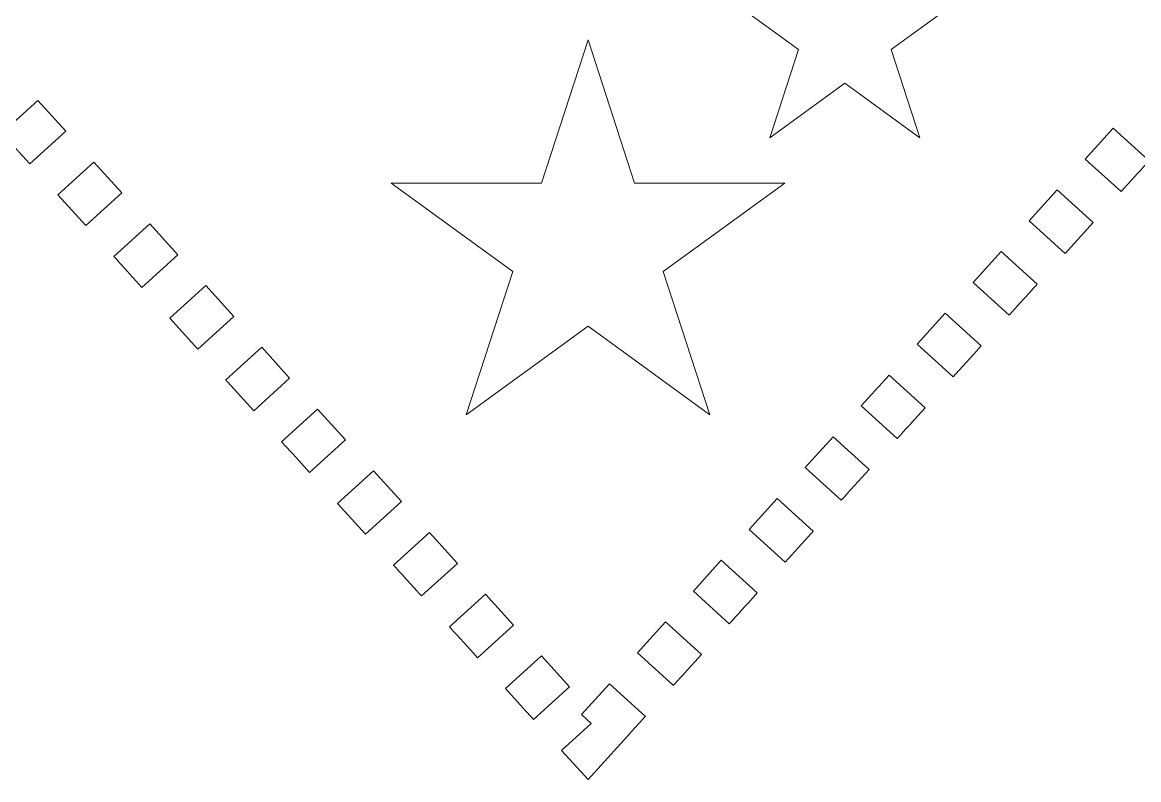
# Model space of a CAD drawing. Header units: inches. Extents: x 0.6 to 14.4, y -15.6 to -2.4.
# Drawn here: x 5.236 to 9.704, y -15.646 to -12.617 of the extents above; entities that cross this region are included whole.
import ezdxf

# ---------------------------------------------------------------- set-up
doc = ezdxf.new("R2010")
doc.units = ezdxf.units.IN
doc.header["$MEASUREMENT"] = 0
doc.layers.add('Layer 1', color=7, linetype='Continuous')

msp = doc.modelspace()

# ---------------------------------------------------------------- linework, layer by layer
at = {"layer": 'Layer 1', "lineweight": 0}
for points in [[(8.6429, -12.5069), (8.5282, -12.1538), (8.4134, -12.5069), (8.0421, -12.5069), (8.3425, -12.7252), (8.2277, -13.0784), (8.5282, -12.8601), (8.8286, -13.0784), (8.7138, -12.7252), (9.0143, -12.5069), (8.6429, -12.5069)], [(7.6864, -13.2601), (7.5004, -12.6875), (7.3143, -13.2601), (6.7123, -13.2601), (7.1994, -13.614), (7.0133, -14.1865), (7.5004, -13.8327), (7.9875, -14.1865), (7.8014, -13.614), (8.2885, -13.2601), (7.6864, -13.2601)], [(5.5224, -13.1759), (5.3784, -13.3066), (5.4904, -13.43), (5.6344, -13.2994), (5.5224, -13.1759)], [(9.2656, -13.4104), (9.4096, -13.5411), (9.5216, -13.4176), (9.3776, -13.287), (9.2656, -13.4104)], [(5.9703, -13.6697), (5.8263, -13.8003), (5.9383, -13.9238), (6.0823, -13.7931), (5.9703, -13.6697)], [(6.6422, -14.4104), (6.4982, -14.541), (6.6102, -14.6645), (6.7542, -14.5338), (6.6422, -14.4104)]]:
    msp.add_lwpolyline(points, dxfattribs=at)
for points, knots in [([(5.2985, -12.929), (5.2985, -12.929), (5.1545, -13.0597), (5.1545, -13.0597), (5.1545, -13.0597), (5.1815, -13.0895), (5.2091, -13.1199), (5.2091, -13.1199), (5.2092, -13.12), (5.2092, -13.12), (5.2094, -13.1202), (5.2096, -13.1204), (5.2098, -13.1206), (5.2098, -13.1206), (5.2098, -13.1207), (5.2098, -13.1207), (5.21, -13.1209), (5.2102, -13.1211), (5.2103, -13.1213), (5.2103, -13.1213), (5.2108, -13.1218), (5.2108, -13.1218), (5.2109, -13.1219), (5.211, -13.1219), (5.211, -13.122), (5.211, -13.122), (5.2112, -13.1222), (5.2112, -13.1222), (5.2114, -13.1224), (5.2115, -13.1226), (5.2117, -13.1228), (5.2117, -13.1228), (5.2118, -13.1229), (5.2118, -13.1229), (5.2122, -13.1233), (5.2126, -13.1238), (5.213, -13.1242), (5.213, -13.1242), (5.2132, -13.1244), (5.2132, -13.1244), (5.214, -13.1253), (5.2147, -13.1261), (5.2155, -13.127), (5.2155, -13.127), (5.2158, -13.1273), (5.2158, -13.1273), (5.2162, -13.1277), (5.2166, -13.1282), (5.217, -13.1286), (5.217, -13.1286), (5.217, -13.1287), (5.217, -13.1287), (5.2173, -13.129), (5.2176, -13.1293), (5.2179, -13.1296), (5.2179, -13.1296), (5.2185, -13.1303), (5.2185, -13.1303), (5.2186, -13.1304), (5.2187, -13.1305), (5.2188, -13.1306), (5.2188, -13.1306), (5.219, -13.1309), (5.219, -13.1309), (5.2191, -13.1309), (5.2191, -13.131), (5.2192, -13.131), (5.2192, -13.131), (5.22, -13.1319), (5.22, -13.1319), (5.2201, -13.132), (5.2201, -13.132), (5.2201, -13.132), (5.2201, -13.132), (5.2219, -13.134), (5.2219, -13.134), (5.2219, -13.1341), (5.222, -13.1341), (5.222, -13.1342), (5.222, -13.1342), (5.2223, -13.1345), (5.2223, -13.1345), (5.2224, -13.1345), (5.2224, -13.1345), (5.2224, -13.1346), (5.2224, -13.1346), (5.2664, -13.1831), (5.2664, -13.1831), (5.2664, -13.1831), (5.4105, -13.0525), (5.4105, -13.0525), (5.4105, -13.0525), (5.2985, -12.929), (5.2985, -12.929)], [0, 0, 0, 0, 1, 1, 1, 2, 2, 2, 3, 3, 3, 4, 4, 4, 5, 5, 5, 6, 6, 6, 7, 7, 7, 8, 8, 8, 9, 9, 9, 10, 10, 10, 11, 11, 11, 12, 12, 12, 13, 13, 13, 14, 14, 14, 15, 15, 15, 16, 16, 16, 17, 17, 17, 18, 18, 18, 19, 19, 19, 20, 20, 20, 21, 21, 21, 22, 22, 22, 23, 23, 23, 24, 24, 24, 25, 25, 25, 26, 26, 26, 27, 27, 27, 28, 28, 28, 29, 29, 29, 30, 30, 30, 31, 31, 31, 31]), ([(9.4896, -13.1636), (9.4896, -13.1636), (9.6336, -13.2942), (9.6336, -13.2942), (9.6336, -13.2942), (9.6732, -13.2505), (9.6732, -13.2505), (9.6732, -13.2505), (9.6732, -13.2505), (9.6732, -13.2505), (9.6732, -13.2505), (9.6742, -13.2494), (9.6742, -13.2494), (9.7063, -13.2141), (9.7456, -13.1707), (9.7456, -13.1707), (9.7456, -13.1707), (9.6015, -13.0401), (9.6015, -13.0401), (9.6015, -13.0401), (9.4896, -13.1636), (9.4896, -13.1636)], [0, 0, 0, 0, 1, 1, 1, 2, 2, 2, 3, 3, 3, 4, 4, 4, 5, 5, 5, 6, 6, 6, 7, 7, 7, 7]), ([(5.7464, -13.4228), (5.7464, -13.4228), (5.6024, -13.5534), (5.6024, -13.5534), (5.6024, -13.5534), (5.627, -13.5805), (5.6531, -13.6094), (5.6531, -13.6094), (5.6532, -13.6094), (5.6532, -13.6094), (5.6535, -13.6098), (5.6539, -13.6102), (5.6542, -13.6106), (5.6542, -13.6106), (5.7143, -13.6769), (5.7143, -13.6769), (5.7143, -13.6769), (5.8584, -13.5463), (5.8584, -13.5463), (5.8584, -13.5463), (5.7464, -13.4228), (5.7464, -13.4228)], [0, 0, 0, 0, 1, 1, 1, 2, 2, 2, 3, 3, 3, 4, 4, 4, 5, 5, 5, 6, 6, 6, 7, 7, 7, 7]), ([(9.0416, -13.6573), (9.0416, -13.6573), (9.1857, -13.788), (9.1857, -13.788), (9.1857, -13.788), (9.1857, -13.788), (9.1857, -13.788), (9.1857, -13.788), (9.1857, -13.7879), (9.1857, -13.7879), (9.1857, -13.7879), (9.1857, -13.7879), (9.1857, -13.7879), (9.1859, -13.7877), (9.1863, -13.7873), (9.1869, -13.7866), (9.1869, -13.7866), (9.1869, -13.7866), (9.1869, -13.7866), (9.1992, -13.773), (9.2976, -13.6645), (9.2976, -13.6645), (9.2976, -13.6645), (9.1536, -13.5339), (9.1536, -13.5339), (9.1536, -13.5339), (9.0416, -13.6573), (9.0416, -13.6573)], [0, 0, 0, 0, 1, 1, 1, 2, 2, 2, 3, 3, 3, 4, 4, 4, 5, 5, 5, 6, 6, 6, 7, 7, 7, 8, 8, 8, 9, 9, 9, 9]), ([(8.8177, -13.9042), (8.8177, -13.9042), (8.9617, -14.0349), (8.9617, -14.0349), (8.9617, -14.0349), (8.985, -14.0091), (8.985, -14.0091), (8.985, -14.0091), (8.9851, -14.0091), (8.9851, -14.0091), (8.9851, -14.0091), (8.9858, -14.0083), (8.9858, -14.0083), (8.9858, -14.0083), (8.9859, -14.0082), (8.986, -14.0081), (8.986, -14.0081), (8.986, -14.008), (8.986, -14.008), (8.9862, -14.0079), (8.9864, -14.0077), (8.9865, -14.0075), (8.9865, -14.0075), (8.9866, -14.0074), (8.9866, -14.0074), (8.9869, -14.007), (8.9873, -14.0066), (8.9877, -14.0063), (8.9877, -14.0063), (8.9877, -14.0062), (8.9877, -14.0062), (9.0208, -13.9697), (9.0737, -13.9114), (9.0737, -13.9114), (9.0737, -13.9114), (8.9297, -13.7808), (8.9297, -13.7808), (8.9297, -13.7808), (8.8177, -13.9042), (8.8177, -13.9042)], [0, 0, 0, 0, 1, 1, 1, 2, 2, 2, 3, 3, 3, 4, 4, 4, 5, 5, 5, 6, 6, 6, 7, 7, 7, 8, 8, 8, 9, 9, 9, 10, 10, 10, 11, 11, 11, 12, 12, 12, 13, 13, 13, 13]), ([(6.1943, -13.9166), (6.1943, -13.9166), (6.0503, -14.0472), (6.0503, -14.0472), (6.0503, -14.0472), (6.0503, -14.0472), (6.0503, -14.0472), (6.0503, -14.0472), (6.0503, -14.0472), (6.0503, -14.0472), (6.0503, -14.0472), (6.0503, -14.0473), (6.0503, -14.0473), (6.0503, -14.0473), (6.0503, -14.0473), (6.0503, -14.0473), (6.0503, -14.0473), (6.0503, -14.0473), (6.0503, -14.0473), (6.0503, -14.0473), (6.0503, -14.0473), (6.0503, -14.0473), (6.0503, -14.0473), (6.0504, -14.0473), (6.0504, -14.0473), (6.0504, -14.0474), (6.0504, -14.0474), (6.0504, -14.0474), (6.0504, -14.0474), (6.0504, -14.0474), (6.0504, -14.0474), (6.0504, -14.0474), (6.0504, -14.0474), (6.0505, -14.0474), (6.0505, -14.0474), (6.0505, -14.0474), (6.0505, -14.0474), (6.0505, -14.0475), (6.0505, -14.0475), (6.0505, -14.0475), (6.0505, -14.0475), (6.0505, -14.0475), (6.0505, -14.0475), (6.0505, -14.0475), (6.0506, -14.0475), (6.0506, -14.0475), (6.0506, -14.0475), (6.0507, -14.0476), (6.0507, -14.0476), (6.0507, -14.0476), (6.0507, -14.0477), (6.0507, -14.0477), (6.0507, -14.0477), (6.0507, -14.0477), (6.0507, -14.0477), (6.0507, -14.0477), (6.0507, -14.0477), (6.0507, -14.0477), (6.0507, -14.0477), (6.0508, -14.0478), (6.0508, -14.0478), (6.0508, -14.0478), (6.0508, -14.0479), (6.0509, -14.0479), (6.0509, -14.0479), (6.0509, -14.0479), (6.0509, -14.0479), (6.0509, -14.0479), (6.0509, -14.0479), (6.0509, -14.048), (6.0509, -14.048), (6.0511, -14.0481), (6.0511, -14.0481), (6.0511, -14.0481), (6.0511, -14.0481), (6.0511, -14.0481), (6.0511, -14.0481), (6.0511, -14.0482), (6.0511, -14.0482), (6.0512, -14.0482), (6.0512, -14.0482), (6.0512, -14.0483), (6.0512, -14.0483), (6.0513, -14.0483), (6.0513, -14.0483), (6.0513, -14.0483), (6.0513, -14.0483), (6.0513, -14.0483), (6.0513, -14.0483), (6.0513, -14.0484), (6.0513, -14.0484), (6.0513, -14.0484), (6.0514, -14.0484), (6.0514, -14.0484), (6.0514, -14.0484), (6.0514, -14.0485), (6.0514, -14.0485), (6.0514, -14.0485), (6.0514, -14.0485), (6.0514, -14.0485), (6.0514, -14.0485), (6.0516, -14.0487), (6.0516, -14.0487), (6.0517, -14.0487), (6.0517, -14.0487), (6.0517, -14.0488), (6.0517, -14.0488), (6.0517, -14.0488), (6.0517, -14.0488), (6.0517, -14.0488), (6.0518, -14.0489), (6.0518, -14.0489), (6.0518, -14.0489), (6.0518, -14.0489), (6.0518, -14.0489), (6.0518, -14.0489), (6.0518, -14.0489), (6.0518, -14.0489), (6.0518, -14.0489), (6.052, -14.0491), (6.052, -14.0491), (6.052, -14.0491), (6.052, -14.0491), (6.052, -14.0491), (6.052, -14.0491), (6.0523, -14.0495), (6.0523, -14.0495), (6.0524, -14.0495), (6.0524, -14.0495), (6.0524, -14.0496), (6.0524, -14.0496), (6.0524, -14.0496), (6.0524, -14.0496), (6.0525, -14.0496), (6.0525, -14.0497), (6.0525, -14.0497), (6.0525, -14.0497), (6.0527, -14.0499), (6.0527, -14.0499), (6.0528, -14.05), (6.0528, -14.05), (6.0528, -14.05), (6.0528, -14.05), (6.0529, -14.0501), (6.0529, -14.0501), (6.0529, -14.0501), (6.0529, -14.0501), (6.0529, -14.0501), (6.0529, -14.0501), (6.0533, -14.0506), (6.0533, -14.0506), (6.0533, -14.0506), (6.0533, -14.0506), (6.0534, -14.0506), (6.0534, -14.0506), (6.0538, -14.0511), (6.0538, -14.0511), (6.0538, -14.0511), (6.0538, -14.0511), (6.0538, -14.0511), (6.0538, -14.0511), (6.0541, -14.0514), (6.0541, -14.0514), (6.0541, -14.0514), (6.0541, -14.0514), (6.0541, -14.0514), (6.0541, -14.0514), (6.0543, -14.0517), (6.0543, -14.0517), (6.0543, -14.0517), (6.0543, -14.0517), (6.0544, -14.0517), (6.0544, -14.0517), (6.0546, -14.052), (6.0546, -14.052), (6.0546, -14.052), (6.0546, -14.052), (6.0546, -14.052), (6.0546, -14.052), (6.0568, -14.0545), (6.0568, -14.0545), (6.0569, -14.0545), (6.0569, -14.0545), (6.0569, -14.0545), (6.0569, -14.0545), (6.1623, -14.1707), (6.1623, -14.1707), (6.1623, -14.1707), (6.3063, -14.04), (6.3063, -14.04), (6.3063, -14.04), (6.1943, -13.9166), (6.1943, -13.9166)], [0, 0, 0, 0, 1, 1, 1, 2, 2, 2, 3, 3, 3, 4, 4, 4, 5, 5, 5, 6, 6, 6, 7, 7, 7, 8, 8, 8, 9, 9, 9, 10, 10, 10, 11, 11, 11, 12, 12, 12, 13, 13, 13, 14, 14, 14, 15, 15, 15, 16, 16, 16, 17, 17, 17, 18, 18, 18, 19, 19, 19, 20, 20, 20, 21, 21, 21, 22, 22, 22, 23, 23, 23, 24, 24, 24, 25, 25, 25, 26, 26, 26, 27, 27, 27, 28, 28, 28, 29, 29, 29, 30, 30, 30, 31, 31, 31, 32, 32, 32, 33, 33, 33, 34, 34, 34, 35, 35, 35, 36, 36, 36, 37, 37, 37, 38, 38, 38, 39, 39, 39, 40, 40, 40, 41, 41, 41, 42, 42, 42, 43, 43, 43, 44, 44, 44, 45, 45, 45, 46, 46, 46, 47, 47, 47, 48, 48, 48, 49, 49, 49, 50, 50, 50, 51, 51, 51, 52, 52, 52, 53, 53, 53, 54, 54, 54, 55, 55, 55, 56, 56, 56, 57, 57, 57, 58, 58, 58, 59, 59, 59, 60, 60, 60, 61, 61, 61, 62, 62, 62, 63, 63, 63, 64, 64, 64, 64]), ([(8.5937, -14.1511), (8.5937, -14.1511), (8.7378, -14.2818), (8.7378, -14.2818), (8.7378, -14.2818), (8.7653, -14.2514), (8.793, -14.2208), (8.793, -14.2208), (8.7932, -14.2207), (8.7932, -14.2207), (8.7932, -14.2206), (8.7933, -14.2206), (8.7933, -14.2205), (8.7933, -14.2205), (8.8497, -14.1583), (8.8497, -14.1583), (8.8497, -14.1583), (8.7057, -14.0277), (8.7057, -14.0277), (8.7057, -14.0277), (8.5937, -14.1511), (8.5937, -14.1511)], [0, 0, 0, 0, 1, 1, 1, 2, 2, 2, 3, 3, 3, 4, 4, 4, 5, 5, 5, 6, 6, 6, 7, 7, 7, 7]), ([(6.4183, -14.1635), (6.4183, -14.1635), (6.2742, -14.2941), (6.2742, -14.2941), (6.2742, -14.2941), (6.3112, -14.3348), (6.3426, -14.3695), (6.3426, -14.3695), (6.3426, -14.3695), (6.3426, -14.3695), (6.3427, -14.3696), (6.3428, -14.3697), (6.3428, -14.3697), (6.3428, -14.3697), (6.3431, -14.37), (6.3431, -14.37), (6.3431, -14.37), (6.3431, -14.37), (6.3431, -14.37), (6.3431, -14.37), (6.3862, -14.4176), (6.3862, -14.4176), (6.3862, -14.4176), (6.5302, -14.2869), (6.5302, -14.2869), (6.5302, -14.2869), (6.4183, -14.1635), (6.4183, -14.1635)], [0, 0, 0, 0, 1, 1, 1, 2, 2, 2, 3, 3, 3, 4, 4, 4, 5, 5, 5, 6, 6, 6, 7, 7, 7, 8, 8, 8, 9, 9, 9, 9]), ([(8.3698, -14.398), (8.3698, -14.398), (8.5138, -14.5286), (8.5138, -14.5286), (8.5138, -14.5286), (8.5226, -14.5189), (8.5353, -14.5049), (8.5353, -14.5049), (8.5354, -14.5048), (8.5354, -14.5048), (8.5358, -14.5044), (8.5361, -14.5041), (8.5364, -14.5037), (8.5364, -14.5037), (8.5365, -14.5036), (8.5365, -14.5036), (8.5366, -14.5035), (8.5366, -14.5035), (8.5367, -14.5034), (8.5367, -14.5034), (8.5367, -14.5034), (8.5367, -14.5034), (8.5368, -14.5033), (8.5369, -14.5032), (8.537, -14.5031), (8.537, -14.5031), (8.537, -14.503), (8.537, -14.503), (8.5372, -14.5029), (8.5373, -14.5027), (8.5374, -14.5026), (8.5374, -14.5026), (8.5377, -14.5023), (8.5377, -14.5023), (8.5377, -14.5023), (8.5377, -14.5023), (8.5377, -14.5023), (8.5377, -14.5023), (8.5379, -14.502), (8.5379, -14.502), (8.5379, -14.502), (8.538, -14.502), (8.538, -14.502), (8.538, -14.502), (8.6258, -14.4052), (8.6258, -14.4052), (8.6258, -14.4052), (8.4818, -14.2746), (8.4818, -14.2746), (8.4818, -14.2746), (8.3698, -14.398), (8.3698, -14.398)], [0, 0, 0, 0, 1, 1, 1, 2, 2, 2, 3, 3, 3, 4, 4, 4, 5, 5, 5, 6, 6, 6, 7, 7, 7, 8, 8, 8, 9, 9, 9, 10, 10, 10, 11, 11, 11, 12, 12, 12, 13, 13, 13, 14, 14, 14, 15, 15, 15, 16, 16, 16, 17, 17, 17, 17]), ([(8.1458, -14.6449), (8.1458, -14.6449), (8.2898, -14.7755), (8.2898, -14.7755), (8.2898, -14.7755), (8.3933, -14.6615), (8.3933, -14.6615), (8.3933, -14.6615), (8.3933, -14.6615), (8.3933, -14.6614), (8.3933, -14.6614), (8.3935, -14.6613), (8.3935, -14.6613), (8.3935, -14.6613), (8.3935, -14.6613), (8.3935, -14.6612), (8.3935, -14.6612), (8.3938, -14.6609), (8.3938, -14.6609), (8.3939, -14.6609), (8.3939, -14.6608), (8.3939, -14.6608), (8.3939, -14.6608), (8.394, -14.6608), (8.394, -14.6608), (8.394, -14.6607), (8.394, -14.6607), (8.3941, -14.6606), (8.3941, -14.6606), (8.3942, -14.6605), (8.3942, -14.6605), (8.3942, -14.6605), (8.3942, -14.6605), (8.3942, -14.6604), (8.3942, -14.6604), (8.3947, -14.6599), (8.3947, -14.6599), (8.3947, -14.6599), (8.3947, -14.6599), (8.3947, -14.6599), (8.3947, -14.6599), (8.3952, -14.6594), (8.3952, -14.6594), (8.3952, -14.6593), (8.3953, -14.6593), (8.3953, -14.6593), (8.3953, -14.6593), (8.3953, -14.6592), (8.3953, -14.6592), (8.3954, -14.6592), (8.3954, -14.6592), (8.3954, -14.6591), (8.3954, -14.6591), (8.3955, -14.659), (8.3955, -14.659), (8.3955, -14.659), (8.3956, -14.659), (8.3956, -14.659), (8.3956, -14.659), (8.3982, -14.656), (8.3982, -14.656), (8.3983, -14.656), (8.3983, -14.656), (8.3983, -14.6559), (8.3983, -14.6559), (8.3984, -14.6559), (8.3984, -14.6559), (8.3984, -14.6558), (8.3985, -14.6557), (8.3986, -14.6557), (8.3986, -14.6557), (8.3986, -14.6556), (8.3986, -14.6556), (8.3987, -14.6555), (8.3987, -14.6555), (8.3988, -14.6554), (8.3988, -14.6554), (8.3988, -14.6554), (8.3988, -14.6554), (8.3989, -14.6553), (8.3989, -14.6553), (8.3989, -14.6553), (8.3989, -14.6553), (8.399, -14.6552), (8.399, -14.6552), (8.399, -14.6552), (8.399, -14.6552), (8.399, -14.6552), (8.399, -14.6552), (8.3992, -14.655), (8.3992, -14.655), (8.3992, -14.655), (8.3992, -14.6549), (8.3992, -14.6549), (8.3992, -14.6549), (8.3993, -14.6549), (8.3993, -14.6549), (8.3993, -14.6548), (8.3994, -14.6548), (8.3995, -14.6547), (8.3995, -14.6547), (8.3995, -14.6546), (8.3995, -14.6546), (8.3996, -14.6545), (8.3997, -14.6544), (8.3998, -14.6543), (8.3998, -14.6543), (8.3999, -14.6542), (8.3999, -14.6542), (8.3999, -14.6542), (8.3999, -14.6542), (8.3999, -14.6542), (8.3999, -14.6542), (8.4001, -14.654), (8.4001, -14.654), (8.4001, -14.654), (8.4001, -14.654), (8.4001, -14.6539), (8.4001, -14.6539), (8.4007, -14.6533), (8.4007, -14.6533), (8.4007, -14.6533), (8.4007, -14.6533), (8.4008, -14.6533), (8.4008, -14.6533), (8.4009, -14.6531), (8.4009, -14.6531), (8.4009, -14.6531), (8.4009, -14.653), (8.401, -14.653), (8.401, -14.653), (8.401, -14.653), (8.401, -14.653), (8.401, -14.653), (8.401, -14.653), (8.401, -14.653), (8.401, -14.653), (8.4012, -14.6528), (8.4012, -14.6528), (8.4012, -14.6528), (8.4012, -14.6528), (8.4012, -14.6528), (8.4012, -14.6528), (8.4012, -14.6527), (8.4012, -14.6527), (8.4012, -14.6527), (8.4013, -14.6527), (8.4013, -14.6527), (8.4013, -14.6527), (8.4014, -14.6526), (8.4014, -14.6526), (8.4014, -14.6526), (8.4014, -14.6526), (8.4014, -14.6526), (8.4014, -14.6526), (8.4016, -14.6523), (8.4016, -14.6523), (8.4016, -14.6523), (8.4016, -14.6523), (8.4016, -14.6523), (8.4016, -14.6523), (8.4017, -14.6523), (8.4017, -14.6523), (8.4017, -14.6523), (8.4017, -14.6522), (8.4017, -14.6522), (8.4017, -14.6522), (8.4017, -14.6522), (8.4017, -14.6522), (8.4017, -14.6522), (8.4017, -14.6522), (8.4017, -14.6522), (8.4017, -14.6522), (8.4018, -14.6521), (8.4018, -14.6521), (8.4018, -14.6521), (8.4018, -14.6521), (8.4018, -14.6521), (8.4018, -14.6521), (8.4018, -14.6521), (8.4018, -14.6521), (8.4018, -14.6521), (8.4018, -14.6521), (8.4018, -14.6521), (8.4018, -14.6521), (8.4018, -14.6521), (8.4018, -14.6521), (8.4018, -14.6521), (8.2578, -14.5214), (8.2578, -14.5214), (8.2578, -14.5214), (8.1458, -14.6449), (8.1458, -14.6449)], [0, 0, 0, 0, 1, 1, 1, 2, 2, 2, 3, 3, 3, 4, 4, 4, 5, 5, 5, 6, 6, 6, 7, 7, 7, 8, 8, 8, 9, 9, 9, 10, 10, 10, 11, 11, 11, 12, 12, 12, 13, 13, 13, 14, 14, 14, 15, 15, 15, 16, 16, 16, 17, 17, 17, 18, 18, 18, 19, 19, 19, 20, 20, 20, 21, 21, 21, 22, 22, 22, 23, 23, 23, 24, 24, 24, 25, 25, 25, 26, 26, 26, 27, 27, 27, 28, 28, 28, 29, 29, 29, 30, 30, 30, 31, 31, 31, 32, 32, 32, 33, 33, 33, 34, 34, 34, 35, 35, 35, 36, 36, 36, 37, 37, 37, 38, 38, 38, 39, 39, 39, 40, 40, 40, 41, 41, 41, 42, 42, 42, 43, 43, 43, 44, 44, 44, 45, 45, 45, 46, 46, 46, 47, 47, 47, 48, 48, 48, 49, 49, 49, 50, 50, 50, 51, 51, 51, 52, 52, 52, 53, 53, 53, 54, 54, 54, 55, 55, 55, 56, 56, 56, 57, 57, 57, 58, 58, 58, 59, 59, 59, 60, 60, 60, 61, 61, 61, 62, 62, 62, 63, 63, 63, 64, 64, 64, 64]), ([(6.8662, -14.6573), (6.8662, -14.6573), (6.7221, -14.7879), (6.7221, -14.7879), (6.7221, -14.7879), (6.7848, -14.857), (6.8164, -14.8918), (6.8164, -14.8918), (6.8164, -14.8918), (6.8164, -14.8918), (6.8164, -14.8918), (6.8165, -14.8919), (6.8165, -14.892), (6.8165, -14.892), (6.8167, -14.8921), (6.8167, -14.8921), (6.8168, -14.8923), (6.817, -14.8924), (6.8171, -14.8926), (6.8171, -14.8926), (6.8171, -14.8926), (6.8171, -14.8926), (6.8173, -14.8928), (6.8174, -14.8929), (6.8176, -14.8931), (6.8176, -14.8931), (6.8176, -14.8932), (6.8176, -14.8932), (6.8179, -14.8935), (6.8182, -14.8938), (6.8185, -14.8941), (6.8185, -14.8941), (6.8186, -14.8942), (6.8186, -14.8942), (6.8189, -14.8945), (6.8192, -14.8949), (6.8195, -14.8952), (6.8195, -14.8952), (6.8195, -14.8952), (6.8195, -14.8952), (6.8197, -14.8954), (6.8198, -14.8955), (6.8199, -14.8957), (6.8199, -14.8957), (6.8199, -14.8957), (6.8199, -14.8957), (6.8201, -14.8959), (6.8202, -14.896), (6.8203, -14.8961), (6.8203, -14.8961), (6.8205, -14.8963), (6.8205, -14.8963), (6.8205, -14.8963), (6.8205, -14.8964), (6.8206, -14.8964), (6.8206, -14.8964), (6.8206, -14.8965), (6.8206, -14.8965), (6.8207, -14.8965), (6.8208, -14.8966), (6.8208, -14.8967), (6.8208, -14.8967), (6.8208, -14.8967), (6.8208, -14.8967), (6.821, -14.8969), (6.8211, -14.897), (6.8213, -14.8972), (6.8213, -14.8972), (6.8213, -14.8972), (6.8213, -14.8972), (6.8214, -14.8974), (6.8216, -14.8975), (6.8217, -14.8977), (6.8217, -14.8977), (6.8217, -14.8977), (6.8217, -14.8977), (6.8218, -14.8978), (6.8219, -14.8979), (6.8221, -14.898), (6.8221, -14.898), (6.8224, -14.8985), (6.8224, -14.8985), (6.8225, -14.8985), (6.8225, -14.8985), (6.8225, -14.8985), (6.8225, -14.8985), (6.8226, -14.8986), (6.8226, -14.8986), (6.8227, -14.8987), (6.8228, -14.8989), (6.8229, -14.899), (6.8229, -14.899), (6.8231, -14.8992), (6.8231, -14.8992), (6.8231, -14.8992), (6.8231, -14.8992), (6.8231, -14.8992), (6.8231, -14.8992), (6.8235, -14.8996), (6.8235, -14.8996), (6.8235, -14.8996), (6.8235, -14.8996), (6.8235, -14.8996), (6.8235, -14.8996), (6.8247, -14.9009), (6.8247, -14.9009), (6.8247, -14.9009), (6.8247, -14.901), (6.8247, -14.901), (6.8247, -14.901), (6.8248, -14.9011), (6.8248, -14.9011), (6.8248, -14.9011), (6.8249, -14.9012), (6.8249, -14.9012), (6.8249, -14.9012), (6.825, -14.9013), (6.825, -14.9013), (6.825, -14.9013), (6.8251, -14.9014), (6.8252, -14.9014), (6.8252, -14.9014), (6.8254, -14.9018), (6.8254, -14.9018), (6.8254, -14.9018), (6.8254, -14.9018), (6.8254, -14.9018), (6.8254, -14.9018), (6.8256, -14.9019), (6.8256, -14.9019), (6.8256, -14.9019), (6.8256, -14.902), (6.8257, -14.902), (6.8257, -14.902), (6.8257, -14.9021), (6.8257, -14.9021), (6.8258, -14.9022), (6.8258, -14.9022), (6.8259, -14.9022), (6.8259, -14.9022), (6.8261, -14.9025), (6.8261, -14.9025), (6.8262, -14.9026), (6.8263, -14.9027), (6.8264, -14.9028), (6.8264, -14.9028), (6.8277, -14.9042), (6.8277, -14.9042), (6.8277, -14.9042), (6.8277, -14.9043), (6.8277, -14.9043), (6.8277, -14.9043), (6.8341, -14.9113), (6.8341, -14.9113), (6.8341, -14.9113), (6.9781, -14.7807), (6.9781, -14.7807), (6.9781, -14.7807), (6.8662, -14.6573), (6.8662, -14.6573)], [0, 0, 0, 0, 1, 1, 1, 2, 2, 2, 3, 3, 3, 4, 4, 4, 5, 5, 5, 6, 6, 6, 7, 7, 7, 8, 8, 8, 9, 9, 9, 10, 10, 10, 11, 11, 11, 12, 12, 12, 13, 13, 13, 14, 14, 14, 15, 15, 15, 16, 16, 16, 17, 17, 17, 18, 18, 18, 19, 19, 19, 20, 20, 20, 21, 21, 21, 22, 22, 22, 23, 23, 23, 24, 24, 24, 25, 25, 25, 26, 26, 26, 27, 27, 27, 28, 28, 28, 29, 29, 29, 30, 30, 30, 31, 31, 31, 32, 32, 32, 33, 33, 33, 34, 34, 34, 35, 35, 35, 36, 36, 36, 37, 37, 37, 38, 38, 38, 39, 39, 39, 40, 40, 40, 41, 41, 41, 42, 42, 42, 43, 43, 43, 44, 44, 44, 45, 45, 45, 46, 46, 46, 47, 47, 47, 48, 48, 48, 49, 49, 49, 50, 50, 50, 51, 51, 51, 52, 52, 52, 53, 53, 53, 53]), ([(7.9219, -14.8918), (7.9219, -14.8918), (8.0659, -15.0224), (8.0659, -15.0224), (8.0659, -15.0224), (8.1094, -14.9744), (8.1422, -14.9383), (8.1422, -14.9383), (8.1432, -14.9372), (8.1432, -14.9372), (8.1432, -14.9372), (8.1432, -14.9372), (8.1432, -14.9372), (8.1432, -14.9372), (8.1435, -14.9369), (8.1435, -14.9369), (8.1435, -14.9369), (8.1435, -14.9369), (8.1435, -14.9368), (8.1435, -14.9368), (8.1779, -14.899), (8.1779, -14.899), (8.1779, -14.899), (8.0338, -14.7683), (8.0338, -14.7683), (8.0338, -14.7683), (7.9219, -14.8918), (7.9219, -14.8918)], [0, 0, 0, 0, 1, 1, 1, 2, 2, 2, 3, 3, 3, 4, 4, 4, 5, 5, 5, 6, 6, 6, 7, 7, 7, 8, 8, 8, 9, 9, 9, 9]), ([(7.0901, -14.9041), (7.0901, -14.9041), (6.9461, -15.0348), (6.9461, -15.0348), (6.9461, -15.0348), (6.9966, -15.0905), (7.0298, -15.127), (7.0298, -15.127), (7.0299, -15.1272), (7.0299, -15.1272), (7.0301, -15.1273), (7.0302, -15.1275), (7.0304, -15.1277), (7.0304, -15.1277), (7.0304, -15.1277), (7.0304, -15.1277), (7.0306, -15.1279), (7.0307, -15.1281), (7.0309, -15.1282), (7.0309, -15.1282), (7.0581, -15.1582), (7.0581, -15.1582), (7.0581, -15.1582), (7.2021, -15.0276), (7.2021, -15.0276), (7.2021, -15.0276), (7.0901, -14.9041), (7.0901, -14.9041)], [0, 0, 0, 0, 1, 1, 1, 2, 2, 2, 3, 3, 3, 4, 4, 4, 5, 5, 5, 6, 6, 6, 7, 7, 7, 8, 8, 8, 9, 9, 9, 9]), ([(7.6979, -15.1387), (7.6979, -15.1387), (7.8419, -15.2693), (7.8419, -15.2693), (7.8419, -15.2693), (7.8618, -15.2474), (7.8849, -15.222), (7.8849, -15.222), (7.8849, -15.2219), (7.8849, -15.2219), (7.8851, -15.2217), (7.8853, -15.2215), (7.8855, -15.2212), (7.8855, -15.2212), (7.8855, -15.2212), (7.8855, -15.2212), (7.8857, -15.221), (7.8859, -15.2208), (7.8861, -15.2206), (7.8861, -15.2206), (7.8863, -15.2204), (7.8863, -15.2204), (7.8863, -15.2204), (7.8864, -15.2203), (7.8864, -15.2202), (7.8864, -15.2202), (7.9539, -15.1459), (7.9539, -15.1459), (7.9539, -15.1459), (7.8099, -15.0152), (7.8099, -15.0152), (7.8099, -15.0152), (7.6979, -15.1387), (7.6979, -15.1387)], [0, 0, 0, 0, 1, 1, 1, 2, 2, 2, 3, 3, 3, 4, 4, 4, 5, 5, 5, 6, 6, 6, 7, 7, 7, 8, 8, 8, 9, 9, 9, 10, 10, 10, 11, 11, 11, 11]), ([(7.3141, -15.151), (7.3141, -15.151), (7.1701, -15.2817), (7.1701, -15.2817), (7.1701, -15.2817), (7.2291, -15.3468), (7.2291, -15.3468), (7.2292, -15.3468), (7.2292, -15.3468), (7.2292, -15.3469), (7.2292, -15.3469), (7.2294, -15.3471), (7.2294, -15.3471), (7.2296, -15.3473), (7.2298, -15.3475), (7.2299, -15.3477), (7.2299, -15.3477), (7.23, -15.3478), (7.23, -15.3478), (7.2566, -15.3771), (7.282, -15.4051), (7.282, -15.4051), (7.282, -15.4051), (7.4261, -15.2745), (7.4261, -15.2745), (7.4261, -15.2745), (7.3141, -15.151), (7.3141, -15.151)], [0, 0, 0, 0, 1, 1, 1, 2, 2, 2, 3, 3, 3, 4, 4, 4, 5, 5, 5, 6, 6, 6, 7, 7, 7, 8, 8, 8, 9, 9, 9, 9]), ([(7.474, -15.3856), (7.474, -15.3856), (7.5128, -15.4208), (7.5128, -15.4208), (7.5128, -15.4208), (7.394, -15.5286), (7.394, -15.5286), (7.394, -15.5286), (7.5004, -15.6458), (7.5004, -15.6458), (7.5004, -15.6458), (7.6316, -15.5011), (7.6316, -15.5011), (7.6615, -15.4682), (7.7299, -15.3928), (7.7299, -15.3928), (7.7299, -15.3928), (7.5859, -15.2621), (7.5859, -15.2621), (7.5859, -15.2621), (7.474, -15.3856), (7.474, -15.3856)], [0, 0, 0, 0, 1, 1, 1, 2, 2, 2, 3, 3, 3, 4, 4, 4, 5, 5, 5, 6, 6, 6, 7, 7, 7, 7])]:
    msp.add_open_spline(points, degree=3, knots=knots, dxfattribs=at)

doc.saveas('drawing.dxf')
